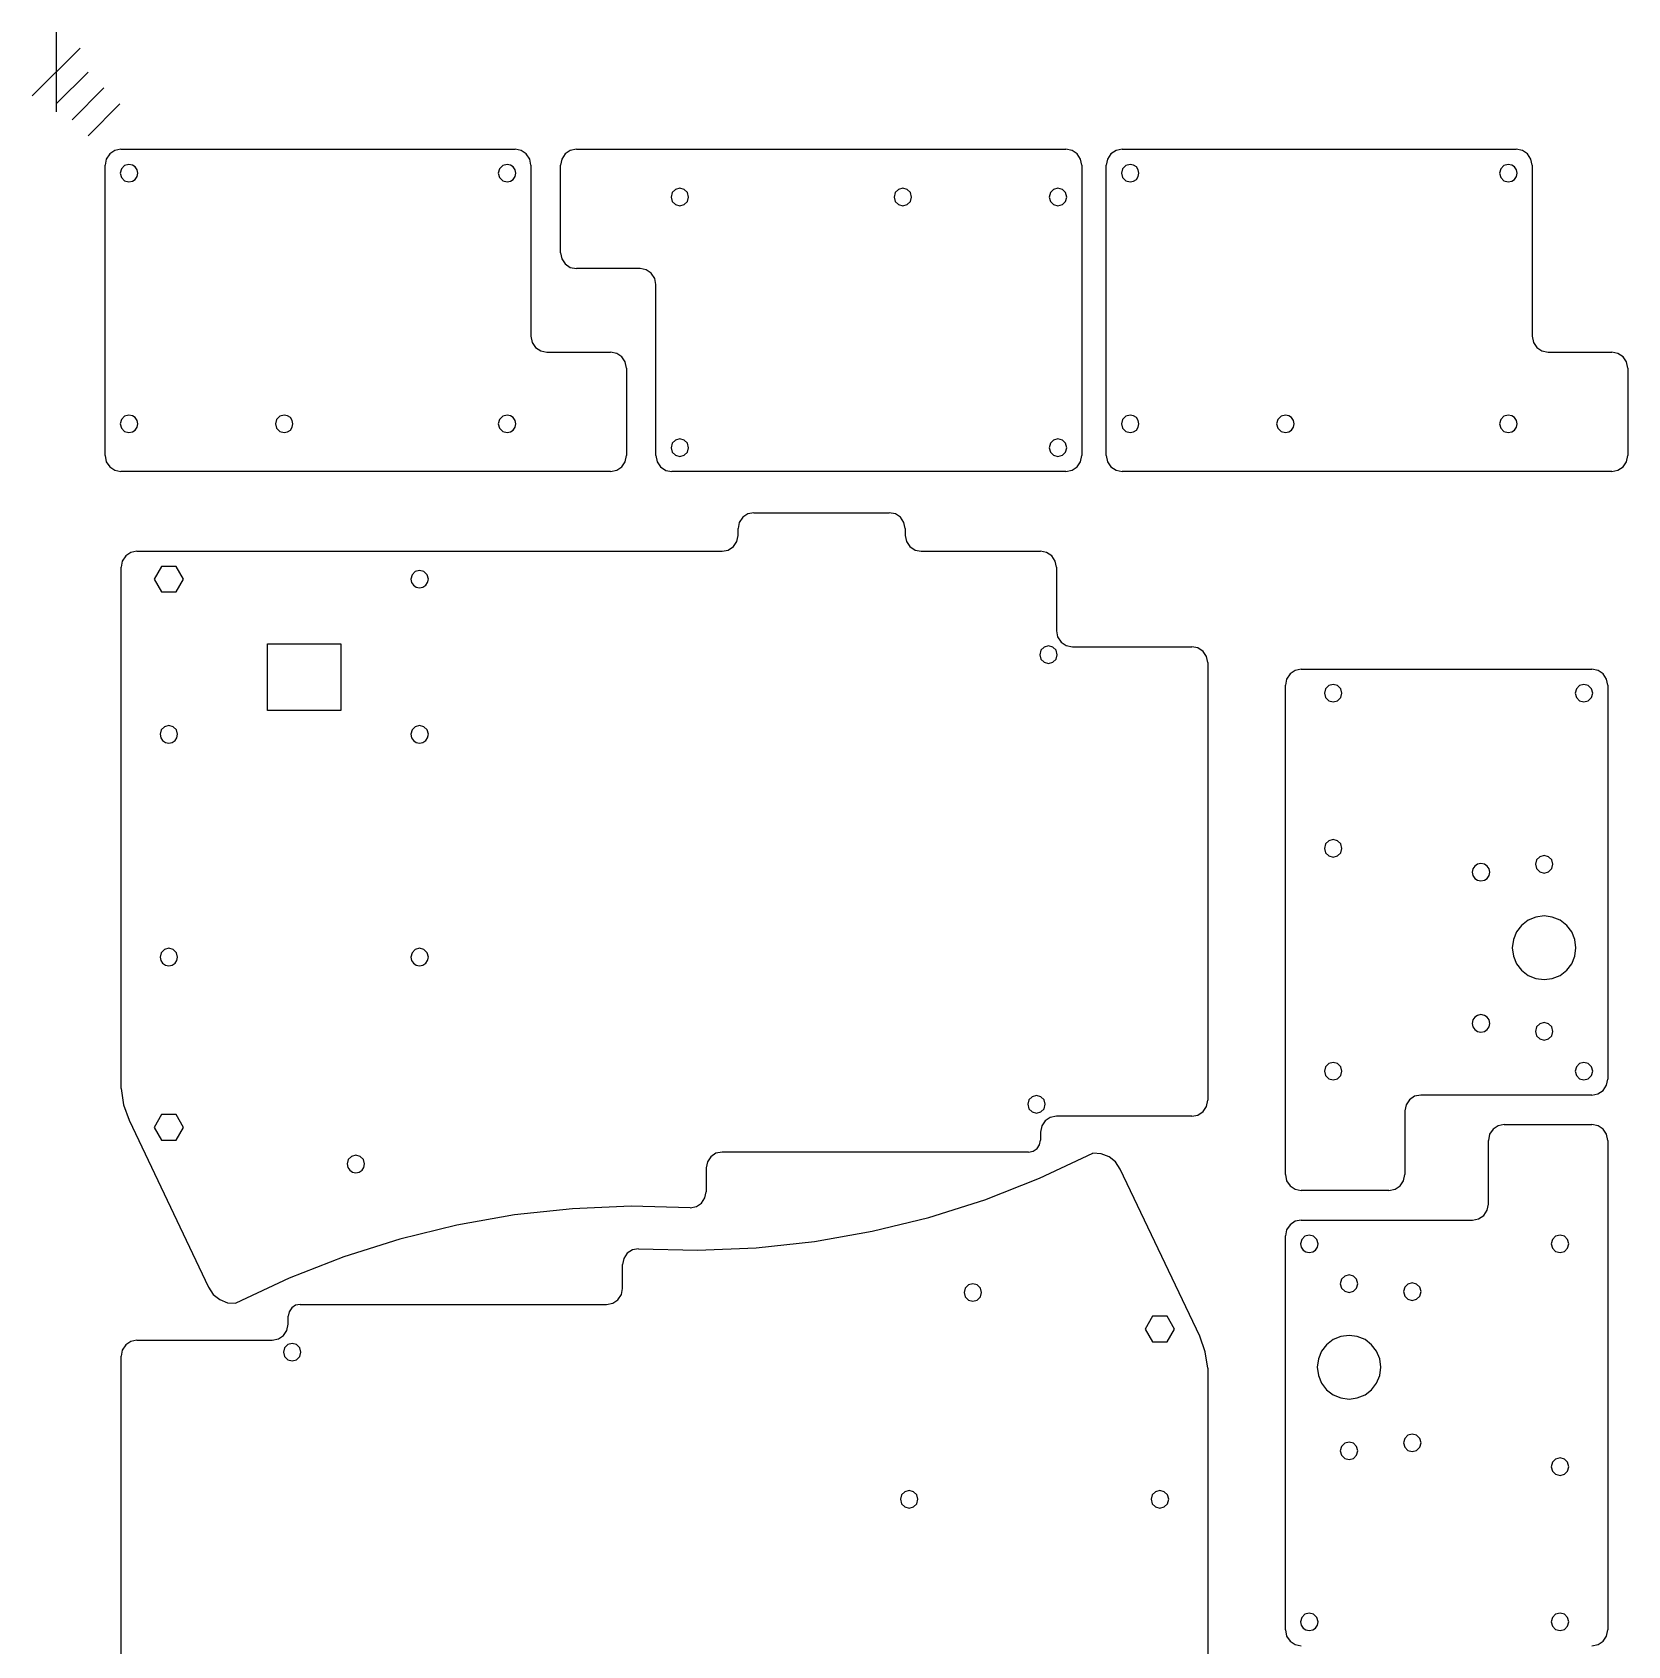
# Model space of a CAD drawing. Extents: x -3 to 197, y 11 to 605.
# Drawn here: x -3 to 197.4, y 402.2 to 605 of the extents above; entities that cross this region are included whole.
import ezdxf

# ---------------------------------------------------------------- set-up
doc = ezdxf.new("R2010")
doc.units = 0

msp = doc.modelspace()

# ---------------------------------------------------------------- linework, layer by layer
at = {"layer": 'Layer 1'}
for p, q in [((0, 605), (0, 595)), ((3, 603), (-3, 597)), ((4, 600), (0, 596)), ((6, 598), (2, 594)), ((8, 596), (4, 592)), ((7.364976, 590.136824), (6.729259, 589.708206)), ((8.14346, 590.294), (7.364976, 590.136824)), ((8.14341, 590.294), (57.6443, 590.294)), ((58.40886, 590.141762), (57.64349, 590.294)), ((59.05771, 589.708217), (58.40886, 590.141762)), ((64.573316, 590.136824), (63.937599, 589.708206)), ((65.3518, 590.294), (64.573316, 590.136824)), ((65.3521, 590.294), (126.852, 590.294)), ((127.630504, 590.136824), (126.85202, 590.294)), ((128.266221, 589.708206), (127.630504, 590.136824)), ((133.142516, 590.136824), (132.506799, 589.708206)), ((133.921, 590.294), (133.142516, 590.136824)), ((133.921, 590.294), (183.422, 590.294)), ((184.18636, 590.141762), (183.42099, 590.294)), ((184.83521, 589.708217), (184.18636, 590.141762)), ((6.14316, 551.794), (6.14316, 588.294)), ((6.300648, 589.072485), (6.14348, 588.294)), ((6.729259, 589.708206), (6.300648, 589.072485)), ((8.59346, 588.246628), (8.190832, 587.844)), ((9.14346, 588.394), (8.59346, 588.246628)), ((9.57163, 588.307556), (9.14346, 588.394)), ((9.14346, 588.394), (9.14346, 588.394)), ((9.921277, 588.071817), (9.57163, 588.307556)), ((10.157016, 587.72217), (9.921277, 588.071817)), ((56.0935, 588.246628), (55.690872, 587.844)), ((56.6435, 588.394), (56.0935, 588.246628)), ((57.07167, 588.307556), (56.6435, 588.394)), ((56.6435, 588.394), (56.6435, 588.394)), ((57.421317, 588.071817), (57.07167, 588.307556)), ((57.657056, 587.72217), (57.421317, 588.071817)), ((59.491258, 589.059369), (59.05771, 589.708217)), ((59.6435, 588.294), (59.491258, 589.059369)), ((59.6446, 588.294), (59.6446, 566.794)), ((63.3518, 577.294), (63.3518, 588.294)), ((63.508988, 589.072485), (63.35182, 588.294)), ((63.937599, 589.708206), (63.508988, 589.072485)), ((128.694832, 589.072485), (128.266221, 589.708206)), ((128.852, 588.294), (128.694832, 589.072485)), ((128.852, 588.294), (128.852, 551.794)), ((131.921, 551.794), (131.921, 588.294)), ((132.078188, 589.072485), (131.92102, 588.294)), ((132.506799, 589.708206), (132.078188, 589.072485)), ((134.371, 588.246628), (133.968372, 587.844)), ((134.921, 588.394), (134.371, 588.246628)), ((135.34917, 588.307556), (134.921, 588.394)), ((134.921, 588.394), (134.921, 588.394)), ((135.698817, 588.071817), (135.34917, 588.307556)), ((135.934556, 587.72217), (135.698817, 588.071817)), ((181.871, 588.246628), (181.468372, 587.844)), ((182.421, 588.394), (181.871, 588.246628)), ((182.84917, 588.307556), (182.421, 588.394)), ((182.421, 588.394), (182.421, 588.394)), ((183.198817, 588.071817), (182.84917, 588.307556)), ((183.434556, 587.72217), (183.198817, 588.071817)), ((185.268758, 589.059369), (184.83521, 589.708217)), ((185.421, 588.294), (185.268758, 589.059369)), ((185.422, 588.294), (185.422, 566.794)), ((8.190832, 587.844), (8.04346, 587.294)), ((8.04346, 587.294), (8.190832, 586.744)), ((8.190832, 586.744), (8.59346, 586.341372)), ((8.59346, 586.341372), (9.14346, 586.194)), ((9.14346, 586.194), (9.57163, 586.280444)), ((9.57163, 586.280444), (9.921277, 586.516183)), ((9.921277, 586.516183), (10.157016, 586.86583)), ((10.24346, 587.294), (10.157016, 587.72217)), ((10.157016, 586.86583), (10.24346, 587.294)), ((55.690872, 587.844), (55.5435, 587.294)), ((55.5435, 587.294), (55.690872, 586.744)), ((55.690872, 586.744), (56.0935, 586.341372)), ((56.0935, 586.341372), (56.6435, 586.194)), ((56.6435, 586.194), (57.07167, 586.280444)), ((57.07167, 586.280444), (57.421317, 586.516183)), ((57.421317, 586.516183), (57.657056, 586.86583)), ((57.7435, 587.294), (57.657056, 587.72217)), ((57.657056, 586.86583), (57.7435, 587.294)), ((133.968372, 587.844), (133.821, 587.294)), ((133.821, 587.294), (133.968372, 586.744)), ((133.968372, 586.744), (134.371, 586.341372)), ((134.371, 586.341372), (134.921, 586.194)), ((134.921, 586.194), (135.34917, 586.280444)), ((135.34917, 586.280444), (135.698817, 586.516183)), ((135.698817, 586.516183), (135.934556, 586.86583)), ((136.021, 587.294), (135.934556, 587.72217)), ((135.934556, 586.86583), (136.021, 587.294)), ((181.468372, 587.844), (181.321, 587.294)), ((181.321, 587.294), (181.468372, 586.744)), ((181.468372, 586.744), (181.871, 586.341372)), ((181.871, 586.341372), (182.421, 586.194)), ((182.421, 586.194), (182.84917, 586.280444)), ((182.84917, 586.280444), (183.198817, 586.516183)), ((183.198817, 586.516183), (183.434556, 586.86583)), ((183.521, 587.294), (183.434556, 587.72217)), ((183.434556, 586.86583), (183.521, 587.294)), ((77.399172, 584.844), (77.2518, 584.294)), ((77.2518, 584.294), (77.399172, 583.744)), ((77.8018, 585.246628), (77.399172, 584.844)), ((78.3518, 585.394), (77.8018, 585.246628)), ((78.9018, 585.246628), (78.3518, 585.394)), ((79.304428, 584.844), (78.9018, 585.246628)), ((79.4518, 584.294), (79.304428, 584.844)), ((79.304428, 583.744), (79.4518, 584.294)), ((105.399372, 584.844), (105.252, 584.294)), ((105.252, 584.294), (105.399372, 583.744)), ((105.802, 585.246628), (105.399372, 584.844)), ((106.352, 585.394), (105.802, 585.246628)), ((106.902, 585.246628), (106.352, 585.394)), ((107.304628, 584.844), (106.902, 585.246628)), ((107.452, 584.294), (107.304628, 584.844)), ((107.304628, 583.744), (107.452, 584.294)), ((124.899372, 584.844), (124.752, 584.294)), ((124.752, 584.294), (124.899372, 583.744)), ((125.302, 585.246628), (124.899372, 584.844)), ((125.852, 585.394), (125.302, 585.246628)), ((126.402, 585.246628), (125.852, 585.394)), ((126.804628, 584.844), (126.402, 585.246628)), ((126.952, 584.294), (126.804628, 584.844)), ((126.804628, 583.744), (126.952, 584.294)), ((77.399172, 583.744), (77.8018, 583.341372)), ((77.8018, 583.341372), (78.3518, 583.194)), ((78.3518, 583.194), (78.9018, 583.341372)), ((78.3518, 583.194), (78.3518, 583.194)), ((78.9018, 583.341372), (79.304428, 583.744)), ((105.399372, 583.744), (105.802, 583.341372)), ((105.802, 583.341372), (106.352, 583.194)), ((106.352, 583.194), (106.902, 583.341372)), ((106.352, 583.194), (106.352, 583.194)), ((106.902, 583.341372), (107.304628, 583.744)), ((124.899372, 583.744), (125.302, 583.341372)), ((125.302, 583.341372), (125.852, 583.194)), ((125.852, 583.194), (126.402, 583.341372)), ((125.852, 583.194), (125.852, 583.194)), ((126.402, 583.341372), (126.804628, 583.744)), ((63.3518, 577.294), (63.508968, 576.515515)), ((63.508968, 576.515515), (63.937579, 575.879794)), ((63.937579, 575.879794), (64.573296, 575.451176)), ((64.573296, 575.451176), (65.35178, 575.294)), ((73.3531, 575.294), (65.3521, 575.294)), ((74.130297, 575.136827), (73.35181, 575.294)), ((74.766017, 574.70821), (74.130297, 575.136827)), ((75.194631, 574.072488), (74.766017, 574.70821)), ((75.3518, 573.294), (75.194631, 574.072488)), ((75.3507, 551.794), (75.3507, 573.294)), ((59.6435, 566.794), (59.800669, 566.015512)), ((59.800669, 566.015512), (60.229283, 565.37979)), ((185.421, 566.794), (185.578169, 566.015512)), ((185.578169, 566.015512), (186.006783, 565.37979)), ((60.229283, 565.37979), (60.865003, 564.951173)), ((60.865003, 564.951173), (61.64349, 564.794)), ((61.6422, 564.794), (69.6432, 564.794)), ((70.422004, 564.636824), (69.64352, 564.794)), ((71.057721, 564.208206), (70.422004, 564.636824)), ((71.486332, 563.572485), (71.057721, 564.208206)), ((186.006783, 565.37979), (186.642503, 564.951173)), ((186.642503, 564.951173), (187.42099, 564.794)), ((187.42, 564.794), (195.421, 564.794)), ((196.199504, 564.636824), (195.42102, 564.794)), ((196.835221, 564.208206), (196.199504, 564.636824)), ((197.263832, 563.572485), (196.835221, 564.208206)), ((71.6435, 562.794), (71.486332, 563.572485)), ((71.6434, 562.794), (71.6434, 551.794)), ((197.421, 562.794), (197.263832, 563.572485)), ((197.421, 562.794), (197.421, 551.794)), ((8.190832, 556.344), (8.04346, 555.794)), ((8.04346, 555.794), (8.190832, 555.244)), ((8.59346, 556.746628), (8.190832, 556.344)), ((9.14346, 556.894), (8.59346, 556.746628)), ((9.57163, 556.807556), (9.14346, 556.894)), ((9.14346, 556.894), (9.14346, 556.894)), ((9.921277, 556.571817), (9.57163, 556.807556)), ((10.157016, 556.22217), (9.921277, 556.571817)), ((10.24346, 555.794), (10.157016, 556.22217)), ((10.157016, 555.36583), (10.24346, 555.794)), ((27.690872, 556.344), (27.5435, 555.794)), ((27.5435, 555.794), (27.690872, 555.244)), ((28.0935, 556.746628), (27.690872, 556.344)), ((28.6435, 556.894), (28.0935, 556.746628)), ((29.07167, 556.807556), (28.6435, 556.894)), ((28.6435, 556.894), (28.6435, 556.894)), ((29.421317, 556.571817), (29.07167, 556.807556)), ((29.657056, 556.22217), (29.421317, 556.571817)), ((29.7435, 555.794), (29.657056, 556.22217)), ((29.657056, 555.36583), (29.7435, 555.794)), ((55.690872, 556.344), (55.5435, 555.794)), ((55.5435, 555.794), (55.690872, 555.244)), ((56.0935, 556.746628), (55.690872, 556.344)), ((56.6435, 556.894), (56.0935, 556.746628)), ((57.07167, 556.807556), (56.6435, 556.894)), ((56.6435, 556.894), (56.6435, 556.894)), ((57.421317, 556.571817), (57.07167, 556.807556)), ((57.657056, 556.22217), (57.421317, 556.571817)), ((57.7435, 555.794), (57.657056, 556.22217)), ((57.657056, 555.36583), (57.7435, 555.794)), ((133.968372, 556.344), (133.821, 555.794)), ((133.821, 555.794), (133.968372, 555.244)), ((134.371, 556.746628), (133.968372, 556.344)), ((134.921, 556.894), (134.371, 556.746628)), ((135.34917, 556.807556), (134.921, 556.894)), ((134.921, 556.894), (134.921, 556.894)), ((135.698817, 556.571817), (135.34917, 556.807556)), ((135.934556, 556.22217), (135.698817, 556.571817)), ((136.021, 555.794), (135.934556, 556.22217)), ((135.934556, 555.36583), (136.021, 555.794)), ((153.468372, 556.344), (153.321, 555.794)), ((153.321, 555.794), (153.468372, 555.244)), ((153.871, 556.746628), (153.468372, 556.344)), ((154.421, 556.894), (153.871, 556.746628)), ((154.84917, 556.807556), (154.421, 556.894)), ((154.421, 556.894), (154.421, 556.894)), ((155.198817, 556.571817), (154.84917, 556.807556)), ((155.434556, 556.22217), (155.198817, 556.571817)), ((155.521, 555.794), (155.434556, 556.22217)), ((155.434556, 555.36583), (155.521, 555.794)), ((181.468372, 556.344), (181.321, 555.794)), ((181.321, 555.794), (181.468372, 555.244)), ((181.871, 556.746628), (181.468372, 556.344)), ((182.421, 556.894), (181.871, 556.746628)), ((182.84917, 556.807556), (182.421, 556.894)), ((182.421, 556.894), (182.421, 556.894)), ((183.198817, 556.571817), (182.84917, 556.807556)), ((183.434556, 556.22217), (183.198817, 556.571817)), ((183.521, 555.794), (183.434556, 556.22217)), ((183.434556, 555.36583), (183.521, 555.794)), ((8.190832, 555.244), (8.59346, 554.841372)), ((8.59346, 554.841372), (9.14346, 554.694)), ((9.14346, 554.694), (9.57163, 554.780444)), ((9.57163, 554.780444), (9.921277, 555.016183)), ((9.921277, 555.016183), (10.157016, 555.36583)), ((27.690872, 555.244), (28.0935, 554.841372)), ((28.0935, 554.841372), (28.6435, 554.694)), ((28.6435, 554.694), (29.07167, 554.780444)), ((29.07167, 554.780444), (29.421317, 555.016183)), ((29.421317, 555.016183), (29.657056, 555.36583)), ((55.690872, 555.244), (56.0935, 554.841372)), ((56.0935, 554.841372), (56.6435, 554.694)), ((56.6435, 554.694), (57.07167, 554.780444)), ((57.07167, 554.780444), (57.421317, 555.016183)), ((57.421317, 555.016183), (57.657056, 555.36583)), ((77.8018, 553.746628), (77.399172, 553.344)), ((78.3518, 553.894), (77.8018, 553.746628)), ((78.9018, 553.746628), (78.3518, 553.894)), ((79.304428, 553.344), (78.9018, 553.746628)), ((125.302, 553.746628), (124.899372, 553.344)), ((125.852, 553.894), (125.302, 553.746628)), ((126.402, 553.746628), (125.852, 553.894)), ((126.804628, 553.344), (126.402, 553.746628)), ((133.968372, 555.244), (134.371, 554.841372)), ((134.371, 554.841372), (134.921, 554.694)), ((134.921, 554.694), (135.34917, 554.780444)), ((135.34917, 554.780444), (135.698817, 555.016183)), ((135.698817, 555.016183), (135.934556, 555.36583)), ((153.468372, 555.244), (153.871, 554.841372)), ((153.871, 554.841372), (154.421, 554.694)), ((154.421, 554.694), (154.84917, 554.780444)), ((154.84917, 554.780444), (155.198817, 555.016183)), ((155.198817, 555.016183), (155.434556, 555.36583)), ((181.468372, 555.244), (181.871, 554.841372)), ((181.871, 554.841372), (182.421, 554.694)), ((182.421, 554.694), (182.84917, 554.780444)), ((182.84917, 554.780444), (183.198817, 555.016183)), ((183.198817, 555.016183), (183.434556, 555.36583)), ((6.14348, 551.794), (6.300648, 551.015515)), ((71.486312, 551.015515), (71.64348, 551.794)), ((75.3518, 551.794), (75.504042, 551.028631)), ((77.399172, 553.344), (77.2518, 552.794)), ((77.2518, 552.794), (77.399172, 552.244)), ((77.399172, 552.244), (77.8018, 551.841372)), ((77.8018, 551.841372), (78.3518, 551.694)), ((78.3518, 551.694), (78.9018, 551.841372)), ((78.3518, 551.694), (78.3518, 551.694)), ((78.9018, 551.841372), (79.304428, 552.244)), ((79.4518, 552.794), (79.304428, 553.344)), ((79.304428, 552.244), (79.4518, 552.794)), ((124.899372, 553.344), (124.752, 552.794)), ((124.752, 552.794), (124.899372, 552.244)), ((124.899372, 552.244), (125.302, 551.841372)), ((125.302, 551.841372), (125.852, 551.694)), ((125.852, 551.694), (126.402, 551.841372)), ((125.852, 551.694), (125.852, 551.694)), ((126.402, 551.841372), (126.804628, 552.244)), ((126.952, 552.794), (126.804628, 553.344)), ((126.804628, 552.244), (126.952, 552.794)), ((128.694812, 551.015515), (128.85198, 551.794)), ((131.921, 551.794), (132.078168, 551.015515)), ((197.263812, 551.015515), (197.42098, 551.794)), ((6.300648, 551.015515), (6.729259, 550.379794)), ((6.729259, 550.379794), (7.364976, 549.951176)), ((7.364976, 549.951176), (8.14346, 549.794)), ((69.6432, 549.794), (8.14341, 549.794)), ((69.6435, 549.794), (70.421984, 549.951176)), ((70.421984, 549.951176), (71.057701, 550.379794)), ((71.057701, 550.379794), (71.486312, 551.015515)), ((75.504042, 551.028631), (75.93759, 550.379783)), ((75.93759, 550.379783), (76.58644, 549.946238)), ((76.58644, 549.946238), (77.35181, 549.794)), ((126.852, 549.794), (77.3509, 549.794)), ((126.852, 549.794), (127.630484, 549.951176)), ((127.630484, 549.951176), (128.266201, 550.379794)), ((128.266201, 550.379794), (128.694812, 551.015515)), ((132.078168, 551.015515), (132.506779, 550.379794)), ((132.506779, 550.379794), (133.142496, 549.951176)), ((133.142496, 549.951176), (133.92098, 549.794)), ((195.421, 549.794), (133.921, 549.794)), ((195.421, 549.794), (196.199484, 549.951176)), ((196.199484, 549.951176), (196.835201, 550.379794)), ((196.835201, 550.379794), (197.263812, 551.015515)), ((86.239786, 544.041214), (85.806241, 543.392367)), ((86.888633, 544.474759), (86.239786, 544.041214)), ((87.654, 544.627), (86.888633, 544.474759)), ((87.654, 544.627), (104.654, 544.627)), ((105.432485, 544.469812), (104.654, 544.62698)), ((106.068206, 544.041201), (105.432485, 544.469812)), ((106.496824, 543.405484), (106.068206, 544.041201)), ((85.501762, 541.01164), (85.654, 541.77701)), ((85.806241, 543.392367), (85.654, 542.627)), ((85.654, 541.777), (85.654, 542.626)), ((106.654, 542.627), (106.496824, 543.405484)), ((106.654, 542.626), (106.654, 541.777)), ((106.654, 541.777), (106.806238, 541.01163)), ((9.388624, 539.624768), (8.739767, 539.191224)), ((10.154, 539.777), (9.388624, 539.624768)), ((10.154, 539.777), (83.654, 539.777)), ((83.654, 539.777), (84.419369, 539.929242)), ((84.419369, 539.929242), (85.068217, 540.36279)), ((85.068217, 540.36279), (85.501762, 541.01164)), ((106.806238, 541.01163), (107.239783, 540.36278)), ((107.239783, 540.36278), (107.888631, 539.929232)), ((107.888631, 539.929232), (108.654, 539.77699)), ((108.654, 539.777), (123.654, 539.777)), ((124.419376, 539.624765), (123.65401, 539.77701)), ((125.068221, 539.191216), (124.419376, 539.624765)), ((8.306214, 538.542374), (8.15397, 537.777)), ((8.15397, 472.276), (8.15397, 537.777)), ((8.739767, 539.191224), (8.306214, 538.542374)), ((13.2303, 537.877), (12.306508, 536.27627)), ((15.0778, 537.877), (13.2303, 537.877)), ((16.0015, 536.276), (15.0778, 537.877)), ((45.654, 537.377), (45.104, 537.229628)), ((46.204, 537.229628), (45.654, 537.377)), ((125.501763, 538.542368), (125.068221, 539.191216)), ((125.654, 537.777), (125.501763, 538.542368)), ((125.654, 537.777), (125.654, 529.776)), ((12.3065, 536.276), (13.230292, 534.67527)), ((15.0778, 534.676), (16.0015, 536.276)), ((44.701372, 536.827), (44.554, 536.277)), ((44.554, 536.277), (44.640443, 535.84883)), ((44.640443, 535.84883), (44.876183, 535.499183)), ((45.104, 537.229628), (44.701372, 536.827)), ((44.876183, 535.499183), (45.22583, 535.263444)), ((46.08217, 535.263444), (46.431817, 535.499183)), ((46.606628, 536.827), (46.204, 537.229628)), ((46.431817, 535.499183), (46.667557, 535.84883)), ((46.754, 536.277), (46.606628, 536.827)), ((46.667557, 535.84883), (46.754, 536.277)), ((46.754, 536.277), (46.754, 536.277)), ((13.2303, 534.676), (15.0778, 534.676)), ((45.22583, 535.263444), (45.654, 535.177)), ((45.654, 535.177), (46.08217, 535.263444)), ((125.654, 529.777), (125.806239, 529.011628)), ((26.534, 528.146), (35.774, 528.146)), ((26.534, 519.777), (26.534, 528.146)), ((35.774, 528.146), (35.774, 519.777)), ((123.701372, 527.327), (123.554, 526.777)), ((124.104, 527.729628), (123.701372, 527.327)), ((124.654, 527.877), (124.104, 527.729628)), ((125.204, 527.729628), (124.654, 527.877)), ((125.606628, 527.327), (125.204, 527.729628)), ((125.754, 526.777), (125.606628, 527.327)), ((125.806239, 529.011628), (126.239786, 528.362776)), ((126.239786, 528.362776), (126.888638, 527.929229)), ((126.888638, 527.929229), (127.65401, 527.77699)), ((127.654, 527.775), (142.654, 527.775)), ((143.419358, 527.624753), (142.65399, 527.77699)), ((144.068206, 527.191211), (143.419358, 527.624753)), ((123.554, 526.777), (123.701372, 526.227)), ((123.701372, 526.227), (124.104, 525.824372)), ((124.104, 525.824372), (124.654, 525.677)), ((124.654, 525.677), (125.204, 525.824372)), ((125.204, 525.824372), (125.606628, 526.227)), ((125.606628, 526.227), (125.754, 526.777)), ((125.754, 526.777), (125.754, 526.777)), ((144.501755, 526.542366), (144.068206, 527.191211)), ((144.654, 525.777), (144.501755, 526.542366)), ((144.654, 525.778), (144.654, 470.776)), ((154.576176, 523.720504), (154.419, 522.94202)), ((155.004794, 524.356221), (154.576176, 523.720504)), ((155.640515, 524.784832), (155.004794, 524.356221)), ((156.419, 524.942), (155.640515, 524.784832)), ((156.419, 524.943), (192.919, 524.943)), ((193.697485, 524.784812), (192.919, 524.94198)), ((194.333206, 524.356201), (193.697485, 524.784812)), ((194.761824, 523.720484), (194.333206, 524.356201)), ((194.919, 522.942), (194.761824, 523.720484)), ((154.419, 461.443), (154.419, 522.942)), ((159.466372, 522.492), (159.319, 521.942)), ((159.319, 521.942), (159.466372, 521.392)), ((159.869, 522.894628), (159.466372, 522.492)), ((159.466372, 521.392), (159.869, 520.989372)), ((160.419, 523.042), (159.869, 522.894628)), ((160.969, 522.894628), (160.419, 523.042)), ((161.371628, 522.492), (160.969, 522.894628)), ((160.969, 520.989372), (161.371628, 521.392)), ((161.519, 521.942), (161.371628, 522.492)), ((161.371628, 521.392), (161.519, 521.942)), ((161.519, 521.942), (161.519, 521.942)), ((190.966372, 522.492), (190.819, 521.942)), ((190.819, 521.942), (190.966372, 521.392)), ((191.369, 522.894628), (190.966372, 522.492)), ((190.966372, 521.392), (191.369, 520.989372)), ((191.919, 523.042), (191.369, 522.894628)), ((192.469, 522.894628), (191.919, 523.042)), ((192.871628, 522.492), (192.469, 522.894628)), ((192.469, 520.989372), (192.871628, 521.392)), ((193.019, 521.942), (192.871628, 522.492)), ((192.871628, 521.392), (193.019, 521.942)), ((193.019, 521.942), (193.019, 521.942)), ((194.919, 522.942), (194.919, 473.442)), ((35.774, 519.777), (26.534, 519.777)), ((159.869, 520.989372), (160.419, 520.842)), ((160.419, 520.842), (160.969, 520.989372)), ((191.369, 520.989372), (191.919, 520.842)), ((191.919, 520.842), (192.469, 520.989372)), ((13.201372, 517.327), (13.054, 516.777)), ((13.604, 517.729628), (13.201372, 517.327)), ((14.154, 517.877), (13.604, 517.729628)), ((14.704, 517.729628), (14.154, 517.877)), ((15.106628, 517.327), (14.704, 517.729628)), ((15.254, 516.777), (15.106628, 517.327)), ((44.701372, 517.327), (44.554, 516.777)), ((45.104, 517.729628), (44.701372, 517.327)), ((45.654, 517.877), (45.104, 517.729628)), ((46.204, 517.729628), (45.654, 517.877)), ((46.606628, 517.327), (46.204, 517.729628)), ((46.754, 516.777), (46.606628, 517.327)), ((13.054, 516.777), (13.140443, 516.34883)), ((13.140443, 516.34883), (13.376183, 515.999183)), ((13.376183, 515.999183), (13.72583, 515.763443)), ((13.72583, 515.763443), (14.154, 515.677)), ((14.154, 515.677), (14.58217, 515.763443)), ((14.58217, 515.763443), (14.931817, 515.999183)), ((14.931817, 515.999183), (15.167557, 516.34883)), ((15.167557, 516.34883), (15.254, 516.777)), ((15.254, 516.777), (15.254, 516.777)), ((44.554, 516.777), (44.640443, 516.34883)), ((44.640443, 516.34883), (44.876183, 515.999183)), ((44.876183, 515.999183), (45.22583, 515.763444)), ((45.22583, 515.763444), (45.654, 515.677)), ((45.654, 515.677), (46.08217, 515.763444)), ((46.08217, 515.763444), (46.431817, 515.999183)), ((46.431817, 515.999183), (46.667557, 516.34883)), ((46.667557, 516.34883), (46.754, 516.777)), ((46.754, 516.777), (46.754, 516.777)), ((159.466372, 502.992), (159.319, 502.442)), ((159.869, 503.394628), (159.466372, 502.992)), ((160.419, 503.542), (159.869, 503.394628)), ((160.969, 503.394628), (160.419, 503.542)), ((161.371628, 502.992), (160.969, 503.394628)), ((161.519, 502.442), (161.371628, 502.992)), ((159.319, 502.442), (159.466372, 501.892)), ((159.466372, 501.892), (159.869, 501.489372)), ((159.869, 501.489372), (160.419, 501.342)), ((160.419, 501.342), (160.969, 501.489372)), ((160.969, 501.489372), (161.371628, 501.892)), ((161.371628, 501.892), (161.519, 502.442)), ((161.519, 502.442), (161.519, 502.442)), ((185.966372, 500.992), (185.819, 500.442)), ((186.369, 501.394628), (185.966372, 500.992)), ((186.919, 501.542), (186.369, 501.394628)), ((187.469, 501.394628), (186.919, 501.542)), ((187.871628, 500.992), (187.469, 501.394628)), ((188.019, 500.442), (187.871628, 500.992)), ((177.968444, 499.87017), (177.882, 499.442)), ((177.882, 499.442), (177.968444, 499.01383)), ((178.204183, 500.219817), (177.968444, 499.87017)), ((177.968444, 499.01383), (178.204183, 498.664183)), ((178.55383, 500.455556), (178.204183, 500.219817)), ((178.982, 500.542), (178.55383, 500.455556)), ((179.41017, 500.455556), (178.982, 500.542)), ((179.759817, 500.219817), (179.41017, 500.455556)), ((179.995556, 499.87017), (179.759817, 500.219817)), ((179.759817, 498.664183), (179.995556, 499.01383)), ((180.082, 499.442), (179.995556, 499.87017)), ((179.995556, 499.01383), (180.082, 499.442)), ((180.082, 499.442), (180.082, 499.442)), ((185.819, 500.442), (185.966372, 499.892)), ((185.966372, 499.892), (186.369, 499.489372)), ((186.369, 499.489372), (186.919, 499.342)), ((186.919, 499.342), (187.469, 499.489372)), ((187.469, 499.489372), (187.871628, 499.892)), ((187.871628, 499.892), (188.019, 500.442)), ((188.019, 500.442), (188.019, 500.442)), ((178.204183, 498.664183), (178.55383, 498.428444)), ((178.55383, 498.428444), (178.982, 498.342)), ((178.982, 498.342), (179.41017, 498.428444)), ((179.41017, 498.428444), (179.759817, 498.664183)), ((184.084386, 492.764355), (183.454898, 491.942)), ((184.919, 493.406102), (184.084386, 492.764355)), ((185.892076, 493.808025), (184.919, 493.406102)), ((186.919, 493.942), (185.892076, 493.808025)), ((187.945924, 493.808025), (186.919, 493.942)), ((188.919, 493.406102), (187.945924, 493.808025)), ((189.753614, 492.764355), (188.919, 493.406102)), ((190.383102, 491.942), (189.753614, 492.764355)), ((183.057462, 490.985671), (182.919, 489.942)), ((183.454898, 491.942), (183.057462, 490.985671)), ((190.780538, 490.985671), (190.383102, 491.942)), ((190.919, 489.942), (190.780538, 490.985671)), ((13.201372, 489.327), (13.054, 488.777)), ((13.054, 488.777), (13.140443, 488.34883)), ((13.604, 489.729628), (13.201372, 489.327)), ((14.154, 489.877), (13.604, 489.729628)), ((14.704, 489.729628), (14.154, 489.877)), ((15.106628, 489.327), (14.704, 489.729628)), ((15.254, 488.777), (15.106628, 489.327)), ((15.167557, 488.34883), (15.254, 488.777)), ((15.254, 488.777), (15.254, 488.777)), ((44.701372, 489.327), (44.554, 488.777)), ((44.554, 488.777), (44.640443, 488.34883)), ((45.104, 489.729628), (44.701372, 489.327)), ((45.654, 489.877), (45.104, 489.729628)), ((46.204, 489.729628), (45.654, 489.877)), ((46.606628, 489.327), (46.204, 489.729628)), ((46.754, 488.777), (46.606628, 489.327)), ((46.667557, 488.34883), (46.754, 488.777)), ((46.754, 488.777), (46.754, 488.777)), ((182.919, 489.942), (183.057462, 488.898329)), ((183.057462, 488.898329), (183.454898, 487.942)), ((190.383102, 487.942), (190.780538, 488.898329)), ((190.780538, 488.898329), (190.919, 489.942)), ((190.919, 489.942), (190.919, 489.942)), ((13.140443, 488.34883), (13.376183, 487.999183)), ((13.376183, 487.999183), (13.72583, 487.763443)), ((13.72583, 487.763443), (14.154, 487.677)), ((14.154, 487.677), (14.58217, 487.763443)), ((14.58217, 487.763443), (14.931817, 487.999183)), ((14.931817, 487.999183), (15.167557, 488.34883)), ((44.640443, 488.34883), (44.876183, 487.999183)), ((44.876183, 487.999183), (45.22583, 487.763444)), ((45.22583, 487.763444), (45.654, 487.677)), ((45.654, 487.677), (46.08217, 487.763444)), ((46.08217, 487.763444), (46.431817, 487.999183)), ((46.431817, 487.999183), (46.667557, 488.34883)), ((183.454898, 487.942), (184.084386, 487.119645)), ((184.084386, 487.119645), (184.919, 486.477898)), ((188.919, 486.477898), (189.753614, 487.119645)), ((189.753614, 487.119645), (190.383102, 487.942)), ((184.919, 486.477898), (185.892076, 486.075975)), ((185.892076, 486.075975), (186.919, 485.942)), ((186.919, 485.942), (187.945924, 486.075975)), ((187.945924, 486.075975), (188.919, 486.477898)), ((177.968444, 480.87017), (177.882, 480.442)), ((178.204183, 481.219817), (177.968444, 480.87017)), ((178.55383, 481.455556), (178.204183, 481.219817)), ((178.982, 481.542), (178.55383, 481.455556)), ((179.41017, 481.455556), (178.982, 481.542)), ((179.759817, 481.219817), (179.41017, 481.455556)), ((179.995556, 480.87017), (179.759817, 481.219817)), ((180.082, 480.442), (179.995556, 480.87017)), ((177.882, 480.442), (177.968444, 480.01383)), ((177.968444, 480.01383), (178.204183, 479.664183)), ((178.204183, 479.664183), (178.55383, 479.428444)), ((178.55383, 479.428444), (178.982, 479.342)), ((178.982, 479.342), (179.41017, 479.428444)), ((179.41017, 479.428444), (179.759817, 479.664183)), ((179.759817, 479.664183), (179.995556, 480.01383)), ((179.995556, 480.01383), (180.082, 480.442)), ((180.082, 480.442), (180.082, 480.442)), ((185.966372, 479.992), (185.819, 479.442)), ((185.819, 479.442), (185.966372, 478.892)), ((186.369, 480.394628), (185.966372, 479.992)), ((185.966372, 478.892), (186.369, 478.489372)), ((186.919, 480.542), (186.369, 480.394628)), ((187.469, 480.394628), (186.919, 480.542)), ((187.871628, 479.992), (187.469, 480.394628)), ((187.469, 478.489372), (187.871628, 478.892)), ((188.019, 479.442), (187.871628, 479.992)), ((187.871628, 478.892), (188.019, 479.442)), ((188.019, 479.442), (188.019, 479.442)), ((186.369, 478.489372), (186.919, 478.342)), ((186.919, 478.342), (187.469, 478.489372)), ((159.466372, 474.992), (159.319, 474.442)), ((159.869, 475.394628), (159.466372, 474.992)), ((160.419, 475.542), (159.869, 475.394628)), ((160.969, 475.394628), (160.419, 475.542)), ((161.371628, 474.992), (160.969, 475.394628)), ((161.519, 474.442), (161.371628, 474.992)), ((190.966372, 474.992), (190.819, 474.442)), ((191.369, 475.394628), (190.966372, 474.992)), ((191.919, 475.542), (191.369, 475.394628)), ((192.469, 475.394628), (191.919, 475.542)), ((192.871628, 474.992), (192.469, 475.394628)), ((193.019, 474.442), (192.871628, 474.992)), ((159.319, 474.442), (159.466372, 473.892)), ((159.466372, 473.892), (159.869, 473.489372)), ((159.869, 473.489372), (160.419, 473.342)), ((160.419, 473.342), (160.969, 473.489372)), ((160.969, 473.489372), (161.371628, 473.892)), ((161.371628, 473.892), (161.519, 474.442)), ((161.519, 474.442), (161.519, 474.442)), ((190.819, 474.442), (190.966372, 473.892)), ((190.966372, 473.892), (191.369, 473.489372)), ((191.369, 473.489372), (191.919, 473.342)), ((191.919, 473.342), (192.469, 473.489372)), ((192.469, 473.489372), (192.871628, 473.892)), ((192.871628, 473.892), (193.019, 474.442)), ((193.019, 474.442), (193.019, 474.442)), ((194.333217, 472.02779), (194.766762, 472.67664)), ((194.766762, 472.67664), (194.919, 473.44201)), ((8.15401, 472.277), (8.450396, 470.226088)), ((122.201372, 470.827), (122.054, 470.277)), ((122.604, 471.229628), (122.201372, 470.827)), ((123.154, 471.377), (122.604, 471.229628)), ((123.704, 471.229628), (123.154, 471.377)), ((124.106628, 470.827), (123.704, 471.229628)), ((124.254, 470.277), (124.106628, 470.827)), ((144.501771, 470.011638), (144.65401, 470.77701)), ((170.00479, 470.856217), (169.576173, 470.220497)), ((170.640512, 471.284831), (170.00479, 470.856217)), ((171.419, 471.442), (170.640512, 471.284831)), ((192.919, 471.441), (171.419, 471.441)), ((192.919, 471.442), (193.684369, 471.594242)), ((193.684369, 471.594242), (194.333217, 472.02779)), ((8.450396, 470.226088), (9.154004, 468.27698)), ((13.2303, 468.977), (12.306508, 467.37627)), ((15.0778, 468.977), (13.2303, 468.977)), ((16.0015, 467.376), (15.0778, 468.977)), ((122.054, 470.277), (122.201372, 469.727)), ((122.201372, 469.727), (122.604, 469.324372)), ((122.604, 469.324372), (123.154, 469.177)), ((123.154, 469.177), (123.704, 469.324372)), ((123.704, 469.324372), (124.106628, 469.727)), ((124.106628, 469.727), (124.254, 470.277)), ((124.875515, 468.619828), (124.239796, 468.191214)), ((124.254, 470.277), (124.254, 470.277)), ((125.654, 468.777), (124.875515, 468.619828)), ((142.654, 468.776), (125.654, 468.776)), ((142.654, 468.777), (143.419372, 468.929239)), ((143.419372, 468.929239), (144.068224, 469.362786)), ((144.068224, 469.362786), (144.501771, 470.011638)), ((169.576173, 470.220497), (169.419, 469.44201)), ((169.419, 469.444), (169.419, 461.443)), ((9.15396, 468.276), (19.154, 447.276)), ((12.3065, 467.376), (13.230292, 465.77527)), ((15.0778, 465.776), (16.0015, 467.376)), ((123.654, 466.776), (123.654, 465.776)), ((123.811182, 467.555495), (123.65401, 466.77701)), ((124.239796, 468.191214), (123.811182, 467.555495)), ((180.075176, 466.512504), (179.918, 465.73402)), ((180.503794, 467.148221), (180.075176, 466.512504)), ((181.139515, 467.576832), (180.503794, 467.148221)), ((181.918, 467.734), (181.139515, 467.576832)), ((181.918, 467.734), (192.918, 467.734)), ((193.696485, 467.576812), (192.918, 467.73398)), ((194.332206, 467.148201), (193.696485, 467.576812)), ((194.760824, 466.512484), (194.332206, 467.148201)), ((194.918, 465.734), (194.760824, 466.512484)), ((13.2303, 465.776), (15.0778, 465.776)), ((122.154, 464.277), (122.728025, 464.391181)), ((122.728025, 464.391181), (123.21466, 464.71634)), ((123.21466, 464.71634), (123.539819, 465.202975)), ((123.539819, 465.202975), (123.654, 465.777)), ((179.918, 457.732), (179.918, 465.733)), ((194.918, 465.733), (194.918, 404.234)), ((36.701372, 463.327), (36.554, 462.777)), ((36.554, 462.777), (36.640443, 462.34883)), ((36.640443, 462.34883), (36.876183, 461.999183)), ((37.104, 463.729628), (36.701372, 463.327)), ((37.654, 463.877), (37.104, 463.729628)), ((38.204, 463.729628), (37.654, 463.877)), ((38.606628, 463.327), (38.204, 463.729628)), ((38.431817, 461.999183), (38.667557, 462.34883)), ((38.754, 462.777), (38.606628, 463.327)), ((38.667557, 462.34883), (38.754, 462.777)), ((38.754, 462.777), (38.754, 462.777)), ((81.811173, 463.055497), (81.654, 462.27701)), ((82.23979, 463.691217), (81.811173, 463.055497)), ((82.875512, 464.119831), (82.23979, 463.691217)), ((83.654, 464.277), (82.875512, 464.119831)), ((122.154, 464.275), (83.654, 464.275)), ((123.525976, 460.981064), (130.225, 464.133)), ((131.290807, 464.067001), (130.225, 464.13301)), ((132.262272, 463.685699), (131.290807, 464.067001)), ((133.072601, 463.028049), (132.262272, 463.685699)), ((133.655, 462.133), (133.072601, 463.028049)), ((36.876183, 461.999183), (37.22583, 461.763444)), ((37.22583, 461.763444), (37.654, 461.677)), ((37.654, 461.677), (38.08217, 461.763444)), ((38.08217, 461.763444), (38.431817, 461.999183)), ((81.6541, 462.278), (81.6541, 459.277)), ((116.654886, 458.291049), (123.525976, 460.981064)), ((143.655, 441.133), (133.655, 462.133)), ((154.419, 461.442), (154.576176, 460.663516)), ((154.576176, 460.663516), (155.004794, 460.027799)), ((168.833206, 460.027779), (169.261824, 460.663496)), ((169.261824, 460.663496), (169.419, 461.44198)), ((81.068217, 457.86279), (81.501762, 458.51164)), ((81.501762, 458.51164), (81.654, 459.27701)), ((109.635653, 456.067987), (116.654886, 458.291049)), ((155.004794, 460.027799), (155.640515, 459.599188)), ((155.640515, 459.599188), (156.419, 459.44202)), ((167.419, 459.442), (156.419, 459.442)), ((167.419, 459.442), (168.197485, 459.599168)), ((168.197485, 459.599168), (168.833206, 460.027779)), ((57.560077, 456.36684), (50.316279, 455.092648)), ((64.880262, 457.158983), (57.560077, 456.36684)), ((72.25291, 457.464047), (64.880262, 457.158983)), ((79.6541, 457.277), (72.25291, 457.464047)), ((79.654, 457.277), (80.419369, 457.429242)), ((80.419369, 457.429242), (81.068217, 457.86279)), ((178.696488, 455.891169), (179.33221, 456.319783)), ((179.33221, 456.319783), (179.760827, 456.955503)), ((179.760827, 456.955503), (179.918, 457.73399)), ((50.316279, 455.092648), (43.172789, 453.341438)), ((95.248442, 453.042837), (102.492197, 454.316906)), ((102.492197, 454.316906), (109.635653, 456.067987)), ((154.570238, 454.49936), (154.418, 453.73399)), ((155.003783, 455.14821), (154.570238, 454.49936)), ((155.652631, 455.581758), (155.003783, 455.14821)), ((156.418, 455.734), (155.652631, 455.581758)), ((156.418, 455.735), (177.918, 455.735)), ((177.918, 455.734), (178.696488, 455.891169)), ((43.172789, 453.341438), (36.153531, 451.118239)), ((80.555722, 451.945854), (87.92831, 452.250809)), ((87.92831, 452.250809), (95.248442, 453.042837)), ((154.418, 404.234), (154.418, 453.734)), ((156.465372, 453.284), (156.318, 452.734)), ((156.318, 452.734), (156.404444, 452.30583)), ((156.318, 452.734), (156.318, 452.734)), ((156.404444, 452.30583), (156.640183, 451.956183)), ((156.868, 453.686628), (156.465372, 453.284)), ((157.418, 453.834), (156.868, 453.686628)), ((157.968, 453.686628), (157.418, 453.834)), ((158.370628, 453.284), (157.968, 453.686628)), ((158.195817, 451.956183), (158.431556, 452.30583)), ((158.518, 452.734), (158.370628, 453.284)), ((158.431556, 452.30583), (158.518, 452.734)), ((187.965372, 453.284), (187.818, 452.734)), ((187.818, 452.734), (187.965372, 452.184)), ((187.818, 452.734), (187.818, 452.734)), ((188.368, 453.686628), (187.965372, 453.284)), ((187.965372, 452.184), (188.368, 451.781372)), ((188.918, 453.834), (188.368, 453.686628)), ((189.468, 453.686628), (188.918, 453.834)), ((189.870628, 453.284), (189.468, 453.686628)), ((189.468, 451.781372), (189.870628, 452.184)), ((190.018, 452.734), (189.870628, 453.284)), ((189.870628, 452.184), (190.018, 452.734)), ((36.153531, 451.118239), (29.282427, 448.428083)), ((71.306938, 450.89836), (71.1547, 450.13299)), ((71.740483, 451.54721), (71.306938, 450.89836)), ((72.389331, 451.980758), (71.740483, 451.54721)), ((73.1547, 452.133), (72.389331, 451.980758)), ((73.1546, 452.133), (80.555722, 451.945854)), ((156.640183, 451.956183), (156.98983, 451.720444)), ((156.98983, 451.720444), (157.418, 451.634)), ((157.418, 451.634), (157.84617, 451.720444)), ((157.84617, 451.720444), (158.195817, 451.956183)), ((188.368, 451.781372), (188.918, 451.634)), ((188.918, 451.634), (189.468, 451.781372)), ((29.282427, 448.428083), (22.5834, 445.276)), ((71.1546, 447.131), (71.1546, 450.132)), ((161.465372, 448.284), (161.318, 447.734)), ((161.868, 448.686628), (161.465372, 448.284)), ((162.418, 448.834), (161.868, 448.686628)), ((162.968, 448.686628), (162.418, 448.834)), ((163.370628, 448.284), (162.968, 448.686628)), ((163.518, 447.734), (163.370628, 448.284)), ((19.154, 447.277), (19.736399, 446.381951)), ((19.736399, 446.381951), (20.546728, 445.724301)), ((70.56891, 445.718783), (70.997527, 446.354503)), ((70.997527, 446.354503), (71.1547, 447.13299)), ((114.202372, 447.183), (114.055, 446.633)), ((114.055, 446.633), (114.202372, 446.083)), ((114.055, 446.633), (114.055, 446.633)), ((114.605, 447.585628), (114.202372, 447.183)), ((115.155, 447.733), (114.605, 447.585628)), ((115.705, 447.585628), (115.155, 447.733)), ((116.107628, 447.183), (115.705, 447.585628)), ((116.255, 446.633), (116.107628, 447.183)), ((116.107628, 446.083), (116.255, 446.633)), ((161.318, 447.734), (161.465372, 447.184)), ((161.318, 447.734), (161.318, 447.734)), ((161.465372, 447.184), (161.868, 446.781372)), ((161.868, 446.781372), (162.418, 446.634)), ((162.418, 446.634), (162.968, 446.781372)), ((162.968, 446.781372), (163.370628, 447.184)), ((163.370628, 447.184), (163.518, 447.734)), ((169.402372, 447.284), (169.255, 446.734)), ((169.255, 446.734), (169.402372, 446.184)), ((169.255, 446.734), (169.255, 446.734)), ((169.805, 447.686628), (169.402372, 447.284)), ((169.402372, 446.184), (169.805, 445.781372)), ((170.355, 447.834), (169.805, 447.686628)), ((170.905, 447.686628), (170.355, 447.834)), ((171.307628, 447.284), (170.905, 447.686628)), ((170.905, 445.781372), (171.307628, 446.184)), ((171.455, 446.734), (171.307628, 447.284)), ((171.307628, 446.184), (171.455, 446.734)), ((20.546728, 445.724301), (21.518193, 445.342999)), ((21.518193, 445.342999), (22.584, 445.27699)), ((29.268581, 444.207025), (29.1544, 443.633)), ((29.59374, 444.69366), (29.268581, 444.207025)), ((30.080375, 445.018819), (29.59374, 444.69366)), ((30.6544, 445.133), (30.080375, 445.018819)), ((30.6543, 445.134), (69.1546, 445.134)), ((69.1547, 445.133), (69.933188, 445.290169)), ((69.933188, 445.290169), (70.56891, 445.718783)), ((114.202372, 446.083), (114.605, 445.680372)), ((114.605, 445.680372), (115.155, 445.533)), ((115.155, 445.533), (115.705, 445.680372)), ((115.705, 445.680372), (116.107628, 446.083)), ((169.805, 445.781372), (170.355, 445.634)), ((170.355, 445.634), (170.905, 445.781372)), ((28.997215, 441.854499), (29.15439, 442.63298)), ((29.1544, 442.634), (29.1544, 443.634)), ((136.807, 442.033), (137.730687, 440.43227)), ((137.731, 443.634), (136.807313, 442.03328)), ((139.578, 443.634), (137.731, 443.634)), ((139.578, 440.432), (140.501792, 442.03273)), ((140.502, 442.033), (139.578208, 443.63372)), ((8.740173, 440.04721), (8.306626, 439.398355)), ((9.389025, 440.48076), (8.740173, 440.04721)), ((10.1544, 440.633), (9.389025, 440.48076)), ((10.1544, 440.633), (27.1544, 440.633)), ((27.1544, 440.633), (27.932882, 440.790171)), ((27.932882, 440.790171), (28.5686, 441.218783)), ((28.5686, 441.218783), (28.997215, 441.854499)), ((29.1044, 440.085628), (28.701772, 439.683)), ((29.6544, 440.233), (29.1044, 440.085628)), ((30.2044, 440.085628), (29.6544, 440.233)), ((30.607028, 439.683), (30.2044, 440.085628)), ((137.731, 440.432), (139.578, 440.432)), ((144.358614, 439.182912), (143.655006, 441.13202)), ((159.583386, 440.056355), (158.953898, 439.234)), ((160.418, 440.698102), (159.583386, 440.056355)), ((161.391076, 441.100025), (160.418, 440.698102)), ((162.418, 441.234), (161.391076, 441.100025)), ((163.444924, 441.100025), (162.418, 441.234)), ((164.418, 440.698102), (163.444924, 441.100025)), ((165.252614, 440.056355), (164.418, 440.698102)), ((165.882102, 439.234), (165.252614, 440.056355)), ((8.306626, 439.398355), (8.15439, 438.63298)), ((8.15442, 383.631), (8.15442, 438.633)), ((28.701772, 439.683), (28.5544, 439.133)), ((28.5544, 439.133), (28.701772, 438.583)), ((28.5544, 439.133), (28.5544, 439.133)), ((28.701772, 438.583), (29.1044, 438.180372)), ((29.1044, 438.180372), (29.6544, 438.033)), ((29.6544, 438.033), (30.2044, 438.180372)), ((30.2044, 438.180372), (30.607028, 438.583)), ((30.7544, 439.133), (30.607028, 439.683)), ((30.607028, 438.583), (30.7544, 439.133)), ((144.655, 437.132), (144.358614, 439.182912)), ((158.556462, 438.277671), (158.418, 437.234)), ((158.953898, 439.234), (158.556462, 438.277671)), ((166.279538, 438.277671), (165.882102, 439.234)), ((166.418, 437.234), (166.279538, 438.277671)), ((144.655, 437.133), (144.655, 371.633)), ((158.418, 437.234), (158.556462, 436.190329)), ((158.418, 437.234), (158.418, 437.234)), ((158.556462, 436.190329), (158.953898, 435.234)), ((165.882102, 435.234), (166.279538, 436.190329)), ((166.279538, 436.190329), (166.418, 437.234)), ((158.953898, 435.234), (159.583386, 434.411645)), ((159.583386, 434.411645), (160.418, 433.769898)), ((164.418, 433.769898), (165.252614, 434.411645)), ((165.252614, 434.411645), (165.882102, 435.234)), ((160.418, 433.769898), (161.391076, 433.367975)), ((161.391076, 433.367975), (162.418, 433.234)), ((162.418, 433.234), (163.444924, 433.367975)), ((163.444924, 433.367975), (164.418, 433.769898)), ((169.402372, 428.284), (169.255, 427.734)), ((169.805, 428.686628), (169.402372, 428.284)), ((170.355, 428.834), (169.805, 428.686628)), ((170.905, 428.686628), (170.355, 428.834)), ((171.307628, 428.284), (170.905, 428.686628)), ((171.455, 427.734), (171.307628, 428.284)), ((161.465372, 427.284), (161.318, 426.734)), ((161.318, 426.734), (161.465372, 426.184)), ((161.318, 426.734), (161.318, 426.734)), ((161.868, 427.686628), (161.465372, 427.284)), ((161.465372, 426.184), (161.868, 425.781372)), ((162.418, 427.834), (161.868, 427.686628)), ((162.968, 427.686628), (162.418, 427.834)), ((163.370628, 427.284), (162.968, 427.686628)), ((162.968, 425.781372), (163.370628, 426.184)), ((163.518, 426.734), (163.370628, 427.284)), ((163.370628, 426.184), (163.518, 426.734)), ((169.255, 427.734), (169.402372, 427.184)), ((169.255, 427.734), (169.255, 427.734)), ((169.402372, 427.184), (169.805, 426.781372)), ((169.805, 426.781372), (170.355, 426.634)), ((170.355, 426.634), (170.905, 426.781372)), ((170.905, 426.781372), (171.307628, 427.184)), ((171.307628, 427.184), (171.455, 427.734)), ((188.918, 425.834), (188.368, 425.686628)), ((189.468, 425.686628), (188.918, 425.834)), ((161.868, 425.781372), (162.418, 425.634)), ((162.418, 425.634), (162.968, 425.781372)), ((187.965372, 425.284), (187.818, 424.734)), ((187.818, 424.734), (187.965372, 424.184)), ((187.818, 424.734), (187.818, 424.734)), ((188.368, 425.686628), (187.965372, 425.284)), ((187.965372, 424.184), (188.368, 423.781372)), ((189.870628, 425.284), (189.468, 425.686628)), ((189.468, 423.781372), (189.870628, 424.184)), ((190.018, 424.734), (189.870628, 425.284)), ((189.870628, 424.184), (190.018, 424.734)), ((188.368, 423.781372), (188.918, 423.634)), ((188.918, 423.634), (189.468, 423.781372)), ((106.202372, 421.183), (106.055, 420.633)), ((106.055, 420.633), (106.202372, 420.083)), ((106.055, 420.633), (106.055, 420.633)), ((106.605, 421.585628), (106.202372, 421.183)), ((106.202372, 420.083), (106.605, 419.680372)), ((107.155, 421.733), (106.605, 421.585628)), ((107.705, 421.585628), (107.155, 421.733)), ((108.107628, 421.183), (107.705, 421.585628)), ((107.705, 419.680372), (108.107628, 420.083)), ((108.255, 420.633), (108.107628, 421.183)), ((108.107628, 420.083), (108.255, 420.633)), ((137.702372, 421.183), (137.555, 420.633)), ((137.555, 420.633), (137.702372, 420.083)), ((137.555, 420.633), (137.555, 420.633)), ((138.105, 421.585628), (137.702372, 421.183)), ((137.702372, 420.083), (138.105, 419.680372)), ((138.655, 421.733), (138.105, 421.585628)), ((139.205, 421.585628), (138.655, 421.733)), ((139.607628, 421.183), (139.205, 421.585628)), ((139.205, 419.680372), (139.607628, 420.083)), ((139.755, 420.633), (139.607628, 421.183)), ((139.607628, 420.083), (139.755, 420.633)), ((106.605, 419.680372), (107.155, 419.533)), ((107.155, 419.533), (107.705, 419.680372)), ((138.105, 419.680372), (138.655, 419.533)), ((138.655, 419.533), (139.205, 419.680372)), ((156.465372, 405.784), (156.318, 405.234)), ((156.868, 406.186628), (156.465372, 405.784)), ((157.418, 406.334), (156.868, 406.186628)), ((157.968, 406.186628), (157.418, 406.334)), ((158.370628, 405.784), (157.968, 406.186628)), ((158.518, 405.234), (158.370628, 405.784)), ((187.965372, 405.784), (187.818, 405.234)), ((188.368, 406.186628), (187.965372, 405.784)), ((188.918, 406.334), (188.368, 406.186628)), ((189.468, 406.186628), (188.918, 406.334)), ((189.870628, 405.784), (189.468, 406.186628)), ((190.018, 405.234), (189.870628, 405.784)), ((154.418, 404.234), (154.575176, 403.455516)), ((156.318, 405.234), (156.404444, 404.80583)), ((156.318, 405.234), (156.318, 405.234)), ((156.404444, 404.80583), (156.640183, 404.456183)), ((156.640183, 404.456183), (156.98983, 404.220444)), ((156.98983, 404.220444), (157.418, 404.134)), ((157.418, 404.134), (157.84617, 404.220444)), ((157.84617, 404.220444), (158.195817, 404.456183)), ((158.195817, 404.456183), (158.431556, 404.80583)), ((158.431556, 404.80583), (158.518, 405.234)), ((187.818, 405.234), (187.965372, 404.684)), ((187.818, 405.234), (187.818, 405.234)), ((187.965372, 404.684), (188.368, 404.281372)), ((188.368, 404.281372), (188.918, 404.134)), ((188.918, 404.134), (189.468, 404.281372)), ((189.468, 404.281372), (189.870628, 404.684)), ((189.870628, 404.684), (190.018, 405.234)), ((194.760824, 403.455496), (194.918, 404.23398)), ((154.575176, 403.455516), (155.003794, 402.819799)), ((155.003794, 402.819799), (155.639515, 402.391188)), ((155.639515, 402.391188), (156.418, 402.23402)), ((192.918, 402.234), (193.696485, 402.391168)), ((193.696485, 402.391168), (194.332206, 402.819779)), ((194.332206, 402.819779), (194.760824, 403.455496))]:
    msp.add_line(p, q, dxfattribs=at)

doc.saveas('drawing.dxf')
